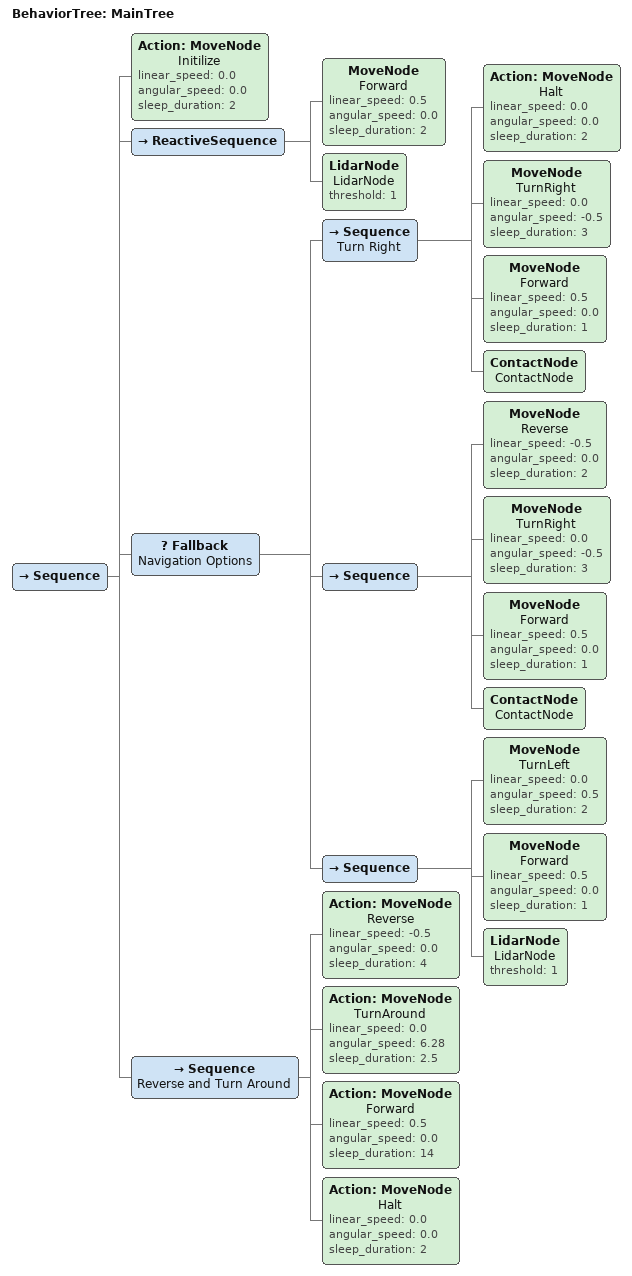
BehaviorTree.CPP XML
<root BTCPP_format="4" main_tree_to_execute="MainTree">
    <BehaviorTree ID="MainTree">
        <Sequence>
            <Action ID="MoveNode" name="Initilize" linear_speed="0.0" angular_speed="0.0" sleep_duration="2"/>
        <ReactiveSequence>
            <MoveNode name="Forward" linear_speed="0.5" angular_speed="0.0" sleep_duration="2"/>
            <LidarNode name="LidarNode" threshold ="1"/>
        </ReactiveSequence>
            <Fallback name="Navigation Options">
                <Sequence name="Turn Right">
                    <Action ID="MoveNode" name="Halt" linear_speed="0.0" angular_speed="0.0" sleep_duration="2"/>
                    <MoveNode name="TurnRight" linear_speed="0.0" angular_speed="-0.5" sleep_duration="3"/>
                    <MoveNode name="Forward" linear_speed="0.5" angular_speed="0.0" sleep_duration="1"/>
                    <ContactNode name="ContactNode"/>
                </Sequence>
                <Sequence>
                    <MoveNode name="Reverse" linear_speed="-0.5" angular_speed="0.0" sleep_duration="2"/>
                    <MoveNode name="TurnRight" linear_speed="0.0" angular_speed="-0.5" sleep_duration="3"/>
                    <MoveNode name="Forward" linear_speed="0.5" angular_speed="0.0" sleep_duration="1"/>
                    <ContactNode name="ContactNode"/>
                </Sequence>
                <Sequence>
                    <MoveNode name="TurnLeft" linear_speed="0.0" angular_speed="0.5" sleep_duration="2"/>
                    <MoveNode name="Forward" linear_speed="0.5" angular_speed="0.0" sleep_duration="1"/>
                    <LidarNode name="LidarNode" threshold= "1"/>
                </Sequence>
            </Fallback>
            <Sequence name= "Reverse and Turn Around">
                <Action ID="MoveNode" name="Reverse" linear_speed="-0.5" angular_speed="0.0" sleep_duration="4"/>
                <Action ID="MoveNode" name="TurnAround" linear_speed="0.0" angular_speed="6.28" sleep_duration="2.5"/>
                <Action ID="MoveNode" name="Forward" linear_speed="0.5" angular_speed="0.0" sleep_duration="14"/>
                <Action ID="MoveNode" name="Halt" linear_speed="0.0" angular_speed="0.0" sleep_duration="2"/>
            </Sequence>
        </Sequence>
    </BehaviorTree>
</root>
